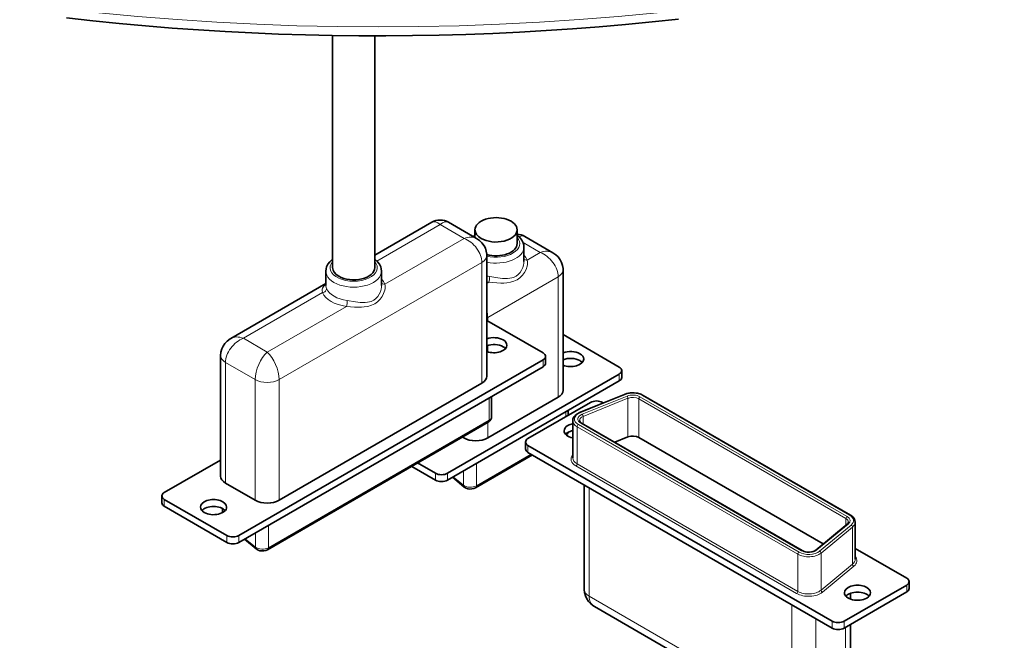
# Model space of a CAD drawing. Extents: x -1556 to 2480, y -1748 to 2591.
# Drawn here: x 1392.2 to 1509.6, y 2184.2 to 2257.8 of the extents above; entities that cross this region are included whole.
import ezdxf

# ---------------------------------------------------------------- set-up
doc = ezdxf.new("R2010")
doc.units = 0

msp = doc.modelspace()

# ---------------------------------------------------------------- linework, layer by layer
at = {"color": 7, "lineweight": 35}
for p, q in [((1429.302612, 2228.445801), (1429.302612, 2255.953613)), ((1434.302612, 2228.445801), (1434.302612, 2255.908691)), ((1418.190796, 2196.70459), (1454.253174, 2217.525391)), ((1418.190796, 2195.888184), (1454.253174, 2216.70874)), ((1442.917847, 2204.081787), (1463.290527, 2215.842773)), ((1447.005371, 2214.769531), (1422.963745, 2200.88916)), ((1442.917847, 2203.265137), (1463.290527, 2215.026367)), ((1466.129395, 2213.316406), (1490.696777, 2199.132324)), ((1421.587402, 2195.026367), (1447.750366, 2210.131592)), ((1484.989258, 2194.916016), (1458.826294, 2210.020996)), ((1465.605225, 2208.325684), (1487.462769, 2195.706299)), ((1488.530762, 2186.557129), (1452.468384, 2207.37793)), ((1488.530762, 2185.740723), (1452.468384, 2206.561523)), ((1460.337524, 2188.312988), (1484.171997, 2174.552002))]:
    msp.add_line(p, q, dxfattribs=at)
at = {"color": 7, "lineweight": 35, "ltscale": 0.194942}
msp.add_line((1434.302612, 2229.918213), (1441.055542, 2233.817139), dxfattribs=at)
at = {"color": 7, "lineweight": 13, "ltscale": 0.216402}
msp.add_line((1434.559204, 2229.220947), (1442.055664, 2233.548828), dxfattribs=at)
at = {"color": 7, "lineweight": 13, "ltscale": 0.081646}
msp.add_line((1444.884033, 2231.916016), (1442.055664, 2233.548828), dxfattribs=at)
at = {"color": 7, "lineweight": 35, "ltscale": 0.096082}
msp.add_line((1446.384033, 2231.895508), (1443.055664, 2233.817139), dxfattribs=at)
at = {"color": 7, "lineweight": 35, "ltscale": 0.022906}
msp.add_line((1446.185059, 2232.010254), (1446.185059, 2232.926514), dxfattribs=at)
at = {"color": 7, "lineweight": 35, "ltscale": 0.04082}
msp.add_line((1451.185059, 2231.293457), (1451.185059, 2232.92627), dxfattribs=at)
at = {"color": 7, "lineweight": 13, "ltscale": 0.270851}
for p, q in [((1444.884033, 2231.916016), (1435.501465, 2226.499023)), ((1418.721069, 2220.07666), (1428.103638, 2225.493652))]:
    msp.add_line(p, q, dxfattribs=at)
at = {"color": 7, "lineweight": 13, "ltscale": 0.058701}
msp.add_line((1453.921265, 2230.233887), (1451.887817, 2231.407959), dxfattribs=at)
at = {"color": 7, "lineweight": 35, "ltscale": 0.096085}
msp.add_line((1455.421387, 2230.213379), (1452.093018, 2232.135254), dxfattribs=at)
at = {"color": 7, "lineweight": 35, "ltscale": 0.042456}
for p, q in [((1451.984985, 2229.187012), (1451.984985, 2230.885254)), ((1435.102539, 2226.339355), (1435.102539, 2228.037598))]:
    msp.add_line(p, q, dxfattribs=at)
at = {"color": 7, "lineweight": 13, "ltscale": 0.044375}
msp.add_line((1453.921265, 2230.233887), (1452.384033, 2229.346436), dxfattribs=at)
at = {"color": 7, "lineweight": 13}
for p, q in [((1447.005371, 2229.058105), (1422.963745, 2215.177734)), ((1465.605225, 2212.898193), (1490.172485, 2198.714355)), ((1465.746582, 2213.143066), (1490.313965, 2198.958984)), ((1466.029419, 2213.306396), (1490.596802, 2199.122559)), ((1421.690918, 2195.255371), (1447.853882, 2210.360352)), ((1484.88916, 2194.906006), (1458.726196, 2210.01123)), ((1484.464966, 2194.497559), (1458.302002, 2209.603027)), ((1484.606323, 2194.742676), (1458.443359, 2209.8479)), ((1484.323486, 2189.84375), (1458.160522, 2204.94873)), ((1484.464966, 2190.088623), (1458.302002, 2205.193848)), ((1459.716187, 2189.51709), (1483.757813, 2175.636719))]:
    msp.add_line(p, q, dxfattribs=at)
at = {"color": 7, "lineweight": 13, "ltscale": 0.357214}
for p, q in [((1447.005371, 2214.769531), (1447.005371, 2229.058105)), ((1456.04248, 2213.087402), (1456.04248, 2227.375977)), ((1420.135254, 2200.88916), (1420.135254, 2215.177734)), ((1422.963745, 2200.88916), (1422.963745, 2215.177734))]:
    msp.add_line(p, q, dxfattribs=at)
at = {"color": 7, "lineweight": 35, "ltscale": 0.35722}
for p, q in [((1447.591187, 2215.585938), (1447.591187, 2229.874756)), ((1456.628296, 2213.903809), (1456.628296, 2228.192627)), ((1416.014038, 2203.746826), (1416.014038, 2218.035645))]:
    msp.add_line(p, q, dxfattribs=at)
at = {"color": 7, "lineweight": 35, "ltscale": 0.04245}
msp.add_line((1428.502563, 2226.3396), (1428.502563, 2228.037598), dxfattribs=at)
at = {"color": 7, "lineweight": 35, "ltscale": 0.325669}
msp.add_line((1417.221069, 2220.056152), (1428.502563, 2226.56958), dxfattribs=at)
at = {"color": 7, "lineweight": 13, "ltscale": 0.006445}
msp.add_line((1447.814331, 2226.708496), (1447.591064, 2226.57959), dxfattribs=at)
at = {"color": 7, "lineweight": 13, "ltscale": 0.241074}
msp.add_line((1456.04248, 2227.375977), (1447.691162, 2222.554932), dxfattribs=at)
at = {"color": 7, "lineweight": 13, "ltscale": 0.270848}
msp.add_line((1430.932007, 2223.86084), (1421.549561, 2218.443848), dxfattribs=at)
at = {"color": 7, "lineweight": 35, "ltscale": 0.192314}
msp.add_line((1447.591187, 2222.187988), (1454.253174, 2218.341797), dxfattribs=at)
at = {"color": 7, "lineweight": 13, "ltscale": 0.010614}
msp.add_line((1447.691162, 2222.130371), (1447.691162, 2222.554932), dxfattribs=at)
at = {"color": 7, "lineweight": 13, "ltscale": 0.081649}
msp.add_line((1418.721069, 2220.07666), (1421.549561, 2218.443848), dxfattribs=at)
at = {"color": 7, "lineweight": 35, "ltscale": 0.192331}
msp.add_line((1456.628296, 2220.506348), (1463.290649, 2216.659424), dxfattribs=at)
at = {"color": 7, "lineweight": 13, "ltscale": 0.019092}
msp.add_line((1447.691162, 2218.470215), (1447.691162, 2219.233887), dxfattribs=at)
at = {"color": 7, "lineweight": 13, "ltscale": 0.35722}
msp.add_line((1416.599731, 2202.930176), (1416.599731, 2217.218994), dxfattribs=at)
at = {"color": 7, "lineweight": 13, "ltscale": 0.102062}
msp.add_line((1416.599731, 2217.218994), (1420.135254, 2215.177734), dxfattribs=at)
at = {"color": 7, "lineweight": 13, "ltscale": 0.020416}
for p, q in [((1454.253174, 2217.525391), (1454.253174, 2216.70874)), ((1442.917847, 2204.081787), (1442.917847, 2203.265137))]:
    msp.add_line(p, q, dxfattribs=at)
at = {"color": 7, "lineweight": 35, "ltscale": 0.020416}
for p, q in [((1454.546143, 2217.933594), (1454.546143, 2217.116943)), ((1463.583496, 2216.251221), (1463.583496, 2215.43457)), ((1497.662476, 2190.435547), (1497.662476, 2191.252197))]:
    msp.add_line(p, q, dxfattribs=at)
at = {"color": 7, "lineweight": 13, "ltscale": 0.02041}
for p, q in [((1463.290527, 2215.842773), (1463.290527, 2215.026367)), ((1452.468384, 2206.561523), (1452.468384, 2207.37793)), ((1441.503662, 2204.081787), (1441.503662, 2203.265381)), ((1409.351929, 2200.991211), (1409.351929, 2200.174805)), ((1416.776489, 2196.70459), (1416.776489, 2195.888184)), ((1418.190796, 2196.70459), (1418.190796, 2195.888184)), ((1497.369629, 2190.027344), (1497.369629, 2190.84375)), ((1488.530762, 2185.740723), (1488.530762, 2186.557129)), ((1489.945068, 2185.740723), (1489.945068, 2186.557129))]:
    msp.add_line(p, q, dxfattribs=at)
at = {"color": 7, "lineweight": 35, "ltscale": 0.241077}
msp.add_line((1456.04248, 2213.087402), (1447.691162, 2208.266113), dxfattribs=at)
at = {"color": 7, "lineweight": 13, "ltscale": 0.066345}
msp.add_line((1447.853882, 2213.01416), (1447.853882, 2210.360352), dxfattribs=at)
at = {"color": 7, "lineweight": 35, "ltscale": 0.060364}
msp.add_line((1448.146729, 2213.183105), (1448.146729, 2210.768555), dxfattribs=at)
at = {"color": 7, "lineweight": 35, "ltscale": 0.214329}
for p, q in [((1459.892944, 2212.480957), (1452.468384, 2208.194336)), ((1416.776489, 2196.70459), (1409.351929, 2200.991211)), ((1416.776489, 2195.888184), (1409.351929, 2200.174805)), ((1489.945068, 2186.557129), (1497.369629, 2190.84375)), ((1489.945068, 2185.740723), (1497.369629, 2190.027344))]:
    msp.add_line(p, q, dxfattribs=at)
at = {"color": 7, "lineweight": 35, "ltscale": 0.143556}
msp.add_line((1458.582153, 2211.279785), (1463.905762, 2213.432129), dxfattribs=at)
at = {"color": 7, "lineweight": 13, "ltscale": 0.143554}
for p, q in [((1458.657104, 2211.257813), (1463.980713, 2213.409912)), ((1458.886475, 2211.068604), (1464.210083, 2213.220703))]:
    msp.add_line(p, q, dxfattribs=at)
at = {"color": 7, "lineweight": 13, "ltscale": 0.143556}
msp.add_line((1459.001221, 2210.810547), (1464.324829, 2212.962891), dxfattribs=at)
at = {"color": 7, "lineweight": 35, "ltscale": 0.002929}
msp.add_line((1461.307129, 2212.480957), (1461.408569, 2212.422363), dxfattribs=at)
at = {"color": 7, "lineweight": 13, "ltscale": 0.114307}
msp.add_line((1464.324829, 2208.390625), (1464.324829, 2212.962891), dxfattribs=at)
at = {"color": 7, "lineweight": 13, "ltscale": 0.114313}
msp.add_line((1465.605225, 2208.325684), (1465.605225, 2212.898193), dxfattribs=at)
at = {"color": 7, "lineweight": 13, "ltscale": 0.014606}
msp.add_line((1456.958252, 2211.37085), (1456.958252, 2210.786621), dxfattribs=at)
at = {"color": 7, "lineweight": 35, "ltscale": 0.014606}
msp.add_line((1457.251221, 2211.540039), (1457.251221, 2210.955811), dxfattribs=at)
at = {"color": 7, "lineweight": 13, "ltscale": 0.045782}
msp.add_line((1447.691162, 2208.266113), (1447.691162, 2210.097412), dxfattribs=at)
at = {"color": 7, "lineweight": 35, "ltscale": 0.110223}
msp.add_line((1457.77478, 2205.928711), (1457.77478, 2210.337646), dxfattribs=at)
at = {"color": 7, "lineweight": 13, "ltscale": 0.022266}
msp.add_line((1459.001221, 2209.919922), (1459.001221, 2210.810547), dxfattribs=at)
at = {"color": 7, "lineweight": 13, "ltscale": 0.110229}
msp.add_line((1458.302002, 2205.193848), (1458.302002, 2209.603027), dxfattribs=at)
at = {"color": 7, "lineweight": 35, "ltscale": 0.004952}
msp.add_line((1444.691162, 2208.365234), (1444.862793, 2208.266357), dxfattribs=at)
at = {"color": 7, "lineweight": 13, "ltscale": 0.00495}
msp.add_line((1444.862793, 2208.266357), (1444.862793, 2208.464355), dxfattribs=at)
at = {"color": 7, "lineweight": 35, "ltscale": 0.02041}
for p, q in [((1452.175415, 2206.969727), (1452.175415, 2207.786133)), ((1409.059082, 2201.399414), (1409.059082, 2200.583008))]:
    msp.add_line(p, q, dxfattribs=at)
at = {"color": 7, "lineweight": 13, "ltscale": 0.000892}
msp.add_line((1456.92749, 2208.699219), (1456.958252, 2208.717285), dxfattribs=at)
at = {"color": 7, "lineweight": 13, "ltscale": 0.000635}
msp.add_line((1456.958252, 2208.742676), (1456.958252, 2208.717285), dxfattribs=at)
at = {"color": 7, "lineweight": 35, "ltscale": 0.042418}
msp.add_line((1462.751831, 2207.754639), (1464.324829, 2208.390625), dxfattribs=at)
at = {"color": 7, "lineweight": 35, "ltscale": 0.192319}
msp.add_line((1416.014038, 2205.654053), (1409.351929, 2201.807617), dxfattribs=at)
at = {"color": 7, "lineweight": 35, "ltscale": 0.061078}
msp.add_line((1441.503662, 2204.081787), (1439.387939, 2205.303467), dxfattribs=at)
at = {"color": 7, "lineweight": 35, "ltscale": 0.194709}
msp.add_line((1446.247681, 2202.364746), (1452.992676, 2206.258789), dxfattribs=at)
at = {"color": 7, "lineweight": 13, "ltscale": 0.18749}
msp.add_line((1446.351196, 2202.59375), (1452.846191, 2206.343262), dxfattribs=at)
at = {"color": 7, "lineweight": 13, "ltscale": 0.066339}
for p, q in [((1446.351196, 2205.247314), (1446.351196, 2202.59375)), ((1421.690918, 2197.908936), (1421.690918, 2195.255371))]:
    msp.add_line(p, q, dxfattribs=at)
at = {"color": 7, "lineweight": 35, "ltscale": 0.081491}
msp.add_line((1441.503662, 2203.265381), (1438.680786, 2204.895264), dxfattribs=at)
at = {"color": 7, "lineweight": 13, "ltscale": 0.042383}
for p, q in [((1444.824951, 2204.366211), (1444.824951, 2202.670898)), ((1420.164673, 2197.027832), (1420.164673, 2195.33252))]:
    msp.add_line(p, q, dxfattribs=at)
at = {"color": 7, "lineweight": 35, "ltscale": 0.102059}
msp.add_line((1416.599731, 2202.930176), (1420.135254, 2200.88916), dxfattribs=at)
at = {"color": 7, "lineweight": 35, "ltscale": 0.045495}
msp.add_line((1443.512329, 2203.608398), (1444.916382, 2202.450684), dxfattribs=at)
at = {"color": 7, "lineweight": 13, "ltscale": 0.039184}
for p, q in [((1443.615601, 2203.667969), (1444.824951, 2202.670898)), ((1418.955322, 2196.32959), (1420.164673, 2195.33252))]:
    msp.add_line(p, q, dxfattribs=at)
at = {"color": 7, "lineweight": 35, "ltscale": 0.30954}
msp.add_line((1459.130371, 2202.715088), (1459.130371, 2190.333496), dxfattribs=at)
at = {"color": 7, "lineweight": 13, "ltscale": 0.321497}
for p, q in [((1459.716187, 2202.376953), (1459.716187, 2189.51709)), ((1483.757813, 2188.496582), (1483.757813, 2175.636719))]:
    msp.add_line(p, q, dxfattribs=at)
at = {"color": 7, "lineweight": 35, "ltscale": 0.011945}
msp.add_line((1416.256226, 2199.90332), (1416.256226, 2199.425537), dxfattribs=at)
at = {"color": 7, "lineweight": 13, "ltscale": 0.005988}
msp.add_line((1416.437012, 2199.78418), (1416.437012, 2199.544678), dxfattribs=at)
at = {"color": 7, "lineweight": 13, "ltscale": 0.019348}
msp.add_line((1490.172485, 2197.94043), (1490.172485, 2198.714355), dxfattribs=at)
at = {"color": 7, "lineweight": 35, "ltscale": 0.110229}
msp.add_line((1491.265381, 2193.896973), (1491.265381, 2198.306152), dxfattribs=at)
at = {"color": 7, "lineweight": 35, "ltscale": 0.120783}
msp.add_line((1490.321167, 2198.062988), (1486.593506, 2194.989502), dxfattribs=at)
at = {"color": 7, "lineweight": 13, "ltscale": 0.120783}
for p, q in [((1490.448364, 2198.072021), (1486.720703, 2194.998535)), ((1490.776001, 2197.939453), (1487.04834, 2194.865967)), ((1490.939819, 2197.709961), (1487.212158, 2194.636475)), ((1490.939819, 2193.301025), (1487.212158, 2190.227539)), ((1491.103638, 2193.071533), (1487.375977, 2189.998047))]:
    msp.add_line(p, q, dxfattribs=at)
at = {"color": 7, "lineweight": 13, "ltscale": 0.110223}
for p, q in [((1490.939819, 2193.301025), (1490.939819, 2197.709961)), ((1484.464966, 2190.088623), (1484.464966, 2194.497559)), ((1487.212158, 2190.227539), (1487.212158, 2194.636475))]:
    msp.add_line(p, q, dxfattribs=at)
at = {"color": 7, "lineweight": 35, "ltscale": 0.045497}
msp.add_line((1418.852051, 2196.27002), (1420.256226, 2195.112305), dxfattribs=at)
at = {"color": 7, "lineweight": 35, "ltscale": 0.176213}
msp.add_line((1491.265381, 2195.18457), (1497.369629, 2191.6604), dxfattribs=at)
at = {"color": 7, "lineweight": 35, "ltscale": 0.017407}
msp.add_line((1490.70752, 2189.865234), (1490.70752, 2189.168945), dxfattribs=at)
at = {"color": 7, "lineweight": 13, "ltscale": 0.28067}
msp.add_line((1486.586304, 2186.863525), (1486.586304, 2175.636719), dxfattribs=at)
at = {"color": 7, "lineweight": 13, "ltscale": 0.204126}
msp.add_line((1490.121826, 2185.842773), (1490.121826, 2177.677734), dxfattribs=at)
at = {"color": 7, "lineweight": 35, "ltscale": 0.192169}
msp.add_line((1490.70752, 2186.181152), (1490.70752, 2178.494385), dxfattribs=at)
at = {"color": 7, "lineweight": 35}
for points in [[(1470.303101, 2257.895508), (1467.181274, 2257.559814), (1464.050049, 2257.254883), (1460.9104, 2256.980957), (1457.763184, 2256.738281), (1454.609375, 2256.526367), (1451.449951, 2256.345459), (1448.285645, 2256.195801), (1445.117432, 2256.077637), (1441.946167, 2255.990479), (1438.772949, 2255.93457), (1435.598389, 2255.910156), (1432.423706, 2255.916992), (1429.249634, 2255.954834), (1426.077148, 2256.02417), (1422.907104, 2256.124756), (1419.740479, 2256.256592), (1416.578125, 2256.419434), (1413.421021, 2256.61377), (1410.269897, 2256.838867), (1407.125854, 2257.095215), (1403.989746, 2257.382568), (1400.862427, 2257.700684), (1397.744873, 2258.049805)], [(1451.984985, 2230.885254), (1451.961548, 2231.143799), (1451.892578, 2231.39502), (1451.737915, 2231.706543), (1451.509521, 2231.999512), (1451.257813, 2232.229492), (1451.185059, 2232.285156)], [(1446.384033, 2231.895508), (1446.730591, 2231.65625), (1447.005981, 2231.39209), (1447.261475, 2231.046875), (1447.411987, 2230.75293), (1447.52832, 2230.401367), (1447.585938, 2230.027832), (1447.591187, 2229.874756)], [(1455.421387, 2230.213379), (1455.7677, 2229.974121), (1456.043213, 2229.709961), (1456.298706, 2229.364746), (1456.449219, 2229.070801), (1456.565552, 2228.719238), (1456.623047, 2228.345703), (1456.628296, 2228.192627)], [(1428.502563, 2228.037598), (1428.526001, 2228.296387), (1428.594727, 2228.546875), (1428.739502, 2228.842773), (1428.964966, 2229.137939), (1429.229614, 2229.381836), (1429.302612, 2229.4375)], [(1435.102539, 2228.037598), (1435.079102, 2228.296387), (1435.010132, 2228.547852), (1434.855469, 2228.859131), (1434.627075, 2229.151855), (1434.375366, 2229.38208), (1434.302612, 2229.4375)], [(1416.014038, 2218.035645), (1416.046387, 2218.415283), (1416.157104, 2218.823486), (1416.310425, 2219.150879), (1416.523071, 2219.463379), (1416.79541, 2219.749023), (1417.145752, 2220.01123), (1417.221069, 2220.056152)], [(1466.129395, 2213.316406), (1465.839722, 2213.451904), (1465.45813, 2213.55957), (1465.047729, 2213.609863), (1464.570679, 2213.595459), (1464.170166, 2213.520264), (1463.905762, 2213.432129)], [(1457.77478, 2210.337646), (1457.802612, 2210.538574), (1457.896973, 2210.752197), (1458.047729, 2210.940918), (1458.244385, 2211.102051), (1458.530029, 2211.257813), (1458.582153, 2211.279785)], [(1448.146729, 2210.768555), (1448.130249, 2210.621094), (1448.077393, 2210.471191), (1447.952271, 2210.290527), (1447.854248, 2210.201172), (1447.750366, 2210.131592)], [(1458.826294, 2210.020996), (1458.697021, 2210.11377), (1458.616333, 2210.20752), (1458.575806, 2210.317383), (1458.574829, 2210.337646)], [(1446.247681, 2202.364746), (1446.030029, 2202.270508), (1445.804321, 2202.222656), (1445.575317, 2202.214844), (1445.347656, 2202.246338), (1445.126343, 2202.320801), (1444.916382, 2202.450684)], [(1490.321167, 2198.062988), (1490.428223, 2198.183105), (1490.464478, 2198.288086), (1490.465332, 2198.306152)], [(1491.265381, 2198.306152), (1491.238525, 2198.503418), (1491.150024, 2198.708984), (1491.009033, 2198.892334), (1490.783569, 2199.078613), (1490.696777, 2199.132324)], [(1421.587402, 2195.026367), (1421.369751, 2194.932129), (1421.144165, 2194.884277), (1420.915039, 2194.876465), (1420.6875, 2194.907959), (1420.466064, 2194.982422), (1420.256226, 2195.112305)], [(1484.989258, 2194.916016), (1485.227661, 2194.813721), (1485.518799, 2194.752686), (1485.832275, 2194.742188), (1486.136108, 2194.783691), (1486.398926, 2194.871094), (1486.593506, 2194.989502)], [(1459.130371, 2190.333496), (1459.162842, 2189.953857), (1459.273438, 2189.545654), (1459.426758, 2189.218262), (1459.639526, 2188.905762), (1459.911865, 2188.619873), (1460.262207, 2188.35791), (1460.337524, 2188.312988)]]:
    msp.add_lwpolyline(points, dxfattribs=at)
at = {"color": 7, "lineweight": 13}
for points in [[(1447.814331, 2226.708496), (1448.773438, 2226.631348), (1449.249756, 2226.612793), (1449.600342, 2226.616455), (1449.943115, 2226.640137), (1450.377686, 2226.709473), (1450.791504, 2226.83252), (1451.175293, 2227.015625), (1451.514038, 2227.255615), (1451.805542, 2227.54541), (1452.044922, 2227.872314), (1452.237793, 2228.242676), (1452.365112, 2228.626465), (1452.403076, 2228.828613), (1452.418213, 2229.025391), (1452.411255, 2229.191406), (1452.384033, 2229.346436)], [(1447.928833, 2227.397461), (1448.900269, 2227.249023), (1449.460327, 2227.180176), (1449.731812, 2227.162109), (1450.033325, 2227.160645), (1450.325195, 2227.186035), (1450.550903, 2227.229248), (1450.766235, 2227.295898), (1451.058594, 2227.438965), (1451.316528, 2227.634277), (1451.535522, 2227.875), (1451.712524, 2228.149414), (1451.846924, 2228.447266), (1451.937378, 2228.757813), (1451.972778, 2228.973877), (1451.984985, 2229.187012)], [(1428.502563, 2226.482178), (1428.26709, 2226.257813), (1428.18042, 2226.138672), (1428.117432, 2226.011963), (1428.080322, 2225.87793), (1428.069214, 2225.733643), (1428.103638, 2225.493652)], [(1430.932007, 2223.86084), (1431.891113, 2223.783691), (1432.367554, 2223.765381), (1432.718018, 2223.769043), (1433.060791, 2223.79248), (1433.495361, 2223.862061), (1433.90918, 2223.984863), (1434.292969, 2224.168457), (1434.631714, 2224.408203), (1434.923096, 2224.697754), (1435.162598, 2225.024902), (1435.355347, 2225.395264), (1435.482788, 2225.779053), (1435.52063, 2225.981201), (1435.535767, 2226.177734), (1435.528809, 2226.344238), (1435.501465, 2226.499023)], [(1431.046631, 2224.550049), (1432.018066, 2224.401367), (1432.578003, 2224.33252), (1432.849487, 2224.314453), (1433.151001, 2224.313232), (1433.442871, 2224.338379), (1433.668579, 2224.381836), (1433.883911, 2224.448242), (1434.176147, 2224.591309), (1434.434082, 2224.786621), (1434.653076, 2225.027344), (1434.830078, 2225.302002), (1434.964478, 2225.599854), (1435.054932, 2225.910156), (1435.090332, 2226.126221), (1435.102539, 2226.339355)]]:
    msp.add_lwpolyline(points, dxfattribs=at)
at = {"color": 7, "lineweight": 35}
for centre, radius, start, end in [((1442.055664, 2232.084961), 2.000001, 59.999346, 120.000577), ((1447.67041, 2230.262939), 2.509188, 126.297192, 132.121349), ((1451.092896, 2230.403076), 2.000008, 59.997188, 87.362279), ((1456.533813, 2209.142822), 0.720408, 312.357446, 343.549069)]:
    msp.add_arc(centre, radius, start, end, dxfattribs=at)
at = {"color": 7, "lineweight": 13}
for centre, radius, start, end in [((1429.506836, 2226.385254), 1.006118, 182.607133, 204.469899), ((1443.768677, 2222.510254), 3.923236, 0.653242, 13.042647)]:
    msp.add_arc(centre, radius, start, end, dxfattribs=at)
for centre, major_axis, ratio, start_param, end_param in [((1434.69519, 2364.929932), (187, 0), 0.57735, 3.1416211003, 6.2832137538), ((1442.055664, 2231.507324), (0.931641, -2.342896), 0.454195, 2.4225223644, 3.2078924656), ((1442.055542, 2231.507324), (-0.931641, -2.342896), 0.454195, 3.0752902938, 3.8606629438), ((1444.884033, 2229.874756), (1.701904, -1.873535), 0.675864, 0.6396671484, 2.2104839273), ((1444.884155, 2229.875), (-1.701904, -1.873291), 0.675884, 3.2873356362, 4.0727838814), ((1448.685059, 2231.293457), (2.800049, 0), 0.57735, 2.6744446469, 2.6795525732), ((1448.685059, 2231.293457), (2.800049, 0), 0.57735, 4.3107822335, 6.7503333123), ((1451.093018, 2229.826172), (-0.931519, -2.342163), 0.454286, 3.0752894795, 3.6301522217), ((1448.685059, 2230.885254), (3.300049, 0), 0.57735, 4.3745265596, 6.2831407223), ((1448.685059, 2228.843994), (3.800049, 0), 0.57735, 0.2310917441, 0.5187879513), ((1453.921265, 2228.192871), (-1.702026, -1.873291), 0.675904, 3.2873470045, 4.0728176221), ((1453.921265, 2228.192871), (1.701782, -1.873657), 0.675845, 0.6397008907, 2.2105176708), ((1431.802612, 2228.445801), (2.800049, 0), 0.57735, 2.6744446484, 6.7503333098), ((1445.591187, 2229.874756), (2, 0), 0.57735, 5.4977871438, 6.2831853072), ((1452.384033, 2229.754883), (0.463013, 0.188721), 0.794792, 3.4378003846, 4.3991414414), ((1431.802612, 2228.037598), (3.300049, 0), 0.57735, 3.1415926536, 6.2831853072), ((1454.628296, 2228.192627), (2, 0), 0.57735, 5.4977425589, 6.2831407223), ((1435.501465, 2226.907227), (0.463013, 0.188721), 0.794783, 3.4378672538, 4.3990858944), ((1431.802612, 2225.996338), (3.800049, 0), 0.57735, 0.2311363289, 0.5187879462), ((1448.685059, 2229.252197), (3.300049, 0), 0.57735, 4.374526738, 4.4812080666), ((1448.685059, 2228.843994), (3.800049, 0), 0.57735, 4.4204011957, 4.4812080666), ((1447.814331, 2227.116699), (-0.067383, -0.495483), 0.187082, 0.6282464669, 2.1990428228), ((1431.802612, 2225.996338), (3.800049, 0), 0.57735, 3.3727289825, 4.4812526514), ((1428.103638, 2225.9021), (-0.463013, -0.188721), 0.794783, 1.2574932408, 2.8282895676), ((1431.802612, 2226.404785), (3.300049, 0), 0.57735, 3.3727289825, 4.4812526514), ((1430.932007, 2224.269043), (-0.067261, -0.495483), 0.187046, 0.6282414771, 2.199037833), ((1446.276978, 2223.371582), (2, 0), 0.57735, 5.4292931574, 5.4977425589), ((1418.721069, 2218.035645), (-1.701904, -1.873535), 0.675864, 4.0727013798, 5.6435181588), ((1418.721069, 2218.035645), (1.701904, -1.873291), 0.675884, 2.2104014259, 2.9958496641), ((1421.549561, 2216.402588), (-0.931641, -2.342651), 0.454226, 3.8607304628, 5.4314961107), ((1421.549438, 2216.402588), (0.931641, -2.342651), 0.454226, 0.8516891964, 2.4224548444), ((1418.014038, 2218.035645), (2, 0), 0.57735, 3.1415926536, 3.926990817), ((1421.549561, 2215.994141), (2, 0), 0.57735, 3.926990817, 5.4977871438), ((1464.898315, 2212.65332), (1.599731, 0), 0.57735, 0.7853979204, 2.181661565), ((1463.980713, 2213.246582), (0.074951, -0.185425), 0.468323, 2.4294747416, 3.1415177494), ((1464.210083, 2213.057373), (0.074951, -0.185425), 0.468323, 0.8586784148, 2.4294747416), ((1464.898315, 2212.65332), (1.199707, 0), 0.57735, 0.7853981634, 2.181661565), ((1464.898315, 2212.48999), (0.999756, 0), 0.57735, 0.7853981634, 2.181661565), ((1465.746582, 2212.97998), (-0.099976, -0.173218), 0.57735, 3.926990817, 5.4977871438), ((1466.029419, 2213.143066), (-0.099976, -0.173218), 0.57735, 3.1415926536, 3.926990817), ((1459.574829, 2210.500977), (1.599976, 0), 0.57735, 2.1816614748, 3.926990817), ((1458.657104, 2211.094482), (0.074951, -0.185425), 0.468323, 2.4294747416, 3.1415177494), ((1447.500366, 2210.564453), (0.25, -0.432983), 0.57735, 6.2831853072, 7.0685834706), ((1447.146729, 2210.768555), (-1, 0), 0.57735, 2.3561944902, 3.1415095003), ((1459.574829, 2210.337891), (1.800049, 0), 0.57735, 3.1416758068, 3.926990817), ((1459.574829, 2210.500977), (1.199951, 0), 0.57735, 2.181661565, 3.926990817), ((1459.574829, 2210.337891), (1, 0), 0.57735, 2.181661565, 3.1416758069), ((1458.726196, 2209.8479), (0.099976, 0.173218), 0.57735, 6.2831853072, 7.0685834706), ((1458.886475, 2210.905273), (0.074951, -0.185425), 0.468323, 0.8586784148, 2.4294747416), ((1456.251221, 2209.125488), (-1, 0), 0.57735, 2.3561499053, 2.7698976681), ((1458.443359, 2209.68457), (0.099976, 0.173218), 0.57735, 0.7853981634, 2.3561944902), ((1456.604736, 2208.921387), (0.25, -0.432983), 0.577325, 0.664975697, 0.7854204548), ((1459.574829, 2205.765381), (2, 0), 0.57735, 2.6905640354, 3.926990817), ((1459.574829, 2205.928711), (1.800049, 0), 0.57735, 3.1416758068, 3.926990817), ((1458.160522, 2205.112305), (-0.099976, -0.173218), 0.57735, 0.7853981634, 2.3561944902), ((1445.644043, 2203.001953), (-1, 0), 0.57735, 0.6108206533, 2.3561499053), ((1445.234497, 2202.836426), (-0.318115, -0.385742), 0.668856, 5.6017078443, 6.2832037163), ((1445.997681, 2202.797852), (0.25, -0.432983), 0.577325, 0.0000222914, 0.7854204548), ((1489.465576, 2198.306152), (0.999756, 0), 0.57735, 0.0000008421, 0.7853981634), ((1490.313965, 2198.795898), (-0.099976, -0.173218), 0.57735, 3.926990817, 5.4977871438), ((1489.465576, 2198.469238), (1.199707, 0), 0.57735, 5.672320069, 7.0685834706), ((1489.465576, 2198.469238), (1.599731, 0), 0.57735, 5.6723202174, 7.0685834706), ((1490.596802, 2198.958984), (-0.099976, -0.173218), 0.57735, 3.1415926536, 3.926990817), ((1489.465576, 2198.306152), (1.799683, 0), 0.57735, 5.6723202174, 6.2831861492), ((1490.448364, 2197.908691), (-0.127197, 0.154297), 0.668835, 5.3938975967, 6.2831669972), ((1490.776001, 2197.776367), (-0.127197, 0.154297), 0.668835, 3.8231012699, 5.3938975967), ((1420.574219, 2195.498047), (-0.318115, -0.385742), 0.668835, 5.6016766909, 6.2832036172), ((1420.983887, 2195.663574), (-1, 0), 0.57735, 0.6108652382, 2.3561944902), ((1421.337402, 2195.459473), (0.25, -0.432983), 0.57735, 6.2831853072, 7.0685834706), ((1484.606323, 2194.579346), (0.099976, 0.173218), 0.57735, 0.7853981634, 2.3561944902), ((1485.737671, 2195.395996), (1.599976, 0), 0.57735, 3.9269905645, 5.672320069), ((1484.88916, 2194.742676), (0.099976, 0.173218), 0.57735, 6.2831853072, 7.0685834706), ((1485.737671, 2195.395996), (1.199951, 0), 0.57735, 3.926990817, 5.672320069), ((1486.720703, 2194.835205), (-0.127197, 0.154297), 0.668835, 5.3938975967, 6.2831669972), ((1487.04834, 2194.702637), (-0.127197, 0.154297), 0.668835, 3.8231012699, 5.3938975967), ((1485.737671, 2195.232422), (1.800049, 0), 0.57735, 3.9269905645, 5.672320069), ((1489.465576, 2193.896973), (1.799683, 0), 0.57735, 5.6723202174, 6.2831861492), ((1489.465576, 2193.733643), (1.999756, 0), 0.57735, 5.6723202174, 6.7342446587), ((1491.103638, 2193.234863), (0.127197, -0.154297), 0.668835, 3.8231011662, 5.393897493), ((1461.130371, 2190.333496), (-2, 0), 0.57735, 0, 0.7853981634), ((1485.737671, 2190.660156), (2, 0), 0.57735, 3.9269905645, 5.672320069), ((1484.323486, 2190.006836), (-0.099976, -0.173218), 0.57735, 0.7853982896, 2.3561946164), ((1485.737671, 2190.823486), (1.800049, 0), 0.57735, 3.9269905645, 5.672320069), ((1487.375977, 2190.161133), (0.127197, -0.154297), 0.668835, 3.8231012699, 5.3938975967), ((1461.83728, 2190.333496), (-1.70166, -1.873413), 0.67591, 5.6434664026, 6.4288890425)]:
    msp.add_ellipse(centre, major_axis=major_axis, ratio=ratio, start_param=start_param, end_param=end_param, dxfattribs=at)
at = {"color": 7, "lineweight": 35}
for centre, major_axis, start_param, end_param in [((1448.685059, 2232.92627), (2.5, 0), 6.2831407223, 9.4247333759), ((1448.685059, 2232.92627), (2.5, 0), 3.1415480687, 3.9269462321), ((1448.685059, 2232.92627), (2.5, 0), 3.9269462321, 6.2831407223), ((1448.685059, 2231.293457), (2.5, 0), 4.2580494718, 6.2831407223), ((1431.802612, 2228.445801), (2.5, 0), 3.1415926536, 3.926990817), ((1431.802612, 2228.445801), (2.5, 0), 3.926990817, 6.2831853072), ((1448.419556, 2219.260254), (-1.550049, 0), 3.926990817, 5.2762683406), ((1448.419556, 2218.443848), (-1.550049, 0), 3.926990817, 5.2762683406), ((1448.419556, 2219.260254), (-1.550049, 0), 3.1415926536, 3.926990817), ((1448.419556, 2219.260254), (-1.550049, 0), 1.0069169666, 3.1415926536), ((1448.419556, 2218.443848), (-1.550049, 0), 3.6153102302, 3.926990817), ((1453.546143, 2217.933594), (-1, 0), 3.1415926536, 3.926990817), ((1457.52417, 2217.616943), (-1.550049, 0), 3.9269462321, 5.3286557155), ((1457.52417, 2217.616943), (-1.550049, 0), 3.1415480687, 3.9269462321), ((1453.546143, 2217.933594), (-1, 0), 2.3561944902, 3.1415926536), ((1453.546143, 2217.116943), (-1, 0), 2.3561944902, 3.1415926536), ((1457.52417, 2216.800293), (-1.550049, 0), 3.9269462321, 5.3286557155), ((1457.52417, 2217.616943), (-1.550049, 0), 0.9545295903, 3.1415480687), ((1457.52417, 2216.800293), (-1.550049, 0), 3.6153102306, 3.9269462321), ((1462.583496, 2216.251221), (-1, 0), 2.3561499053, 3.1415480687), ((1462.583496, 2216.251221), (-1, 0), 3.1415480687, 3.9269462321), ((1445.591187, 2215.585938), (-2, 0), 2.3561944902, 3.1415926536), ((1462.583496, 2215.43457), (-1, 0), 2.3561499053, 3.1415480687), ((1454.628296, 2213.903809), (-2, 0), 2.3561499053, 3.1415480687), ((1460.600098, 2212.072754), (1, 0), 0.7853981634, 2.3561944902), ((1458.302002, 2209.113037), (1.550049, 0), 1.9178557062, 2.3561944902), ((1458.302002, 2209.113037), (1.550049, 0), 2.3561944902, 3.1415926536), ((1458.302002, 2209.113037), (1.550049, 0), 3.1415926536, 4.3653296008), ((1458.302002, 2208.296387), (1.550049, 0), 2.3561944902, 2.6678750755), ((1458.302002, 2208.296387), (1.550049, 0), 1.9178557062, 2.3561944902), ((1446.276978, 2209.082764), (-2, 0), 0.7853535785, 2.3561499053), ((1453.175415, 2207.786133), (1, 0), 2.3561944902, 3.1415926536), ((1453.175415, 2207.786133), (1, 0), 3.1415926536, 3.926990817), ((1464.898315, 2207.91748), (0.999756, 0), 0.7853981634, 2.181661565), ((1453.175415, 2206.969727), (1, 0), 3.1415926536, 3.926990817), ((1442.210815, 2204.490234), (-1, 0), 0.7853535785, 2.3561499053), ((1418.014038, 2203.746826), (-2, 0), 6.2831853072, 7.0685834706), ((1442.210815, 2203.673584), (-1, 0), 0.7853535785, 2.3561499053), ((1410.059082, 2201.399414), (-1, 0), 5.4977871438, 6.2831853072), ((1410.059082, 2201.399414), (-1, 0), 6.2831853072, 7.0685834706), ((1410.059082, 2200.583008), (-1, 0), 6.2831853072, 7.0685834706), ((1415.185547, 2200.072754), (-1.550049, 0), 3.1415926536, 6.2831853072), ((1421.549561, 2201.705566), (-2, 0), 0.7853981634, 2.3561944902), ((1415.185547, 2200.072754), (-1.550049, 0), 0, 0.7853981634), ((1415.185547, 2199.256104), (-1.550049, 0), 3.6153102302, 5.8094677291), ((1415.185547, 2200.072754), (-1.550049, 0), 0.7853981634, 3.1415926536), ((1417.483643, 2197.112793), (-1, 0), 0.7853981634, 2.3561944902), ((1417.483643, 2196.296387), (-1, 0), 0.7853981634, 2.3561944902), ((1496.662476, 2191.252197), (1, 0), 0, 0.7853981634), ((1496.662476, 2191.252197), (1, 0), 5.4977871438, 6.2831853072), ((1491.536011, 2189.925293), (1.550049, 0), 0, 3.1415926536), ((1491.536011, 2189.108887), (1.550049, 0), 0.4737175766, 2.6678750755), ((1496.662476, 2190.435547), (1, 0), 5.4977871438, 6.2831853072), ((1491.536011, 2189.925293), (1.550049, 0), 3.1415926536, 5.4977871438), ((1491.536011, 2189.925293), (1.550049, 0), 5.4977871438, 6.2831853072), ((1489.237915, 2186.965576), (1, 0), 3.926990817, 5.4977871438), ((1489.237915, 2186.148926), (1, 0), 3.926990817, 5.4977871438)]:
    msp.add_ellipse(centre, major_axis=major_axis, ratio=0.57735, start_param=start_param, end_param=end_param, dxfattribs=at)

doc.saveas('drawing.dxf')
